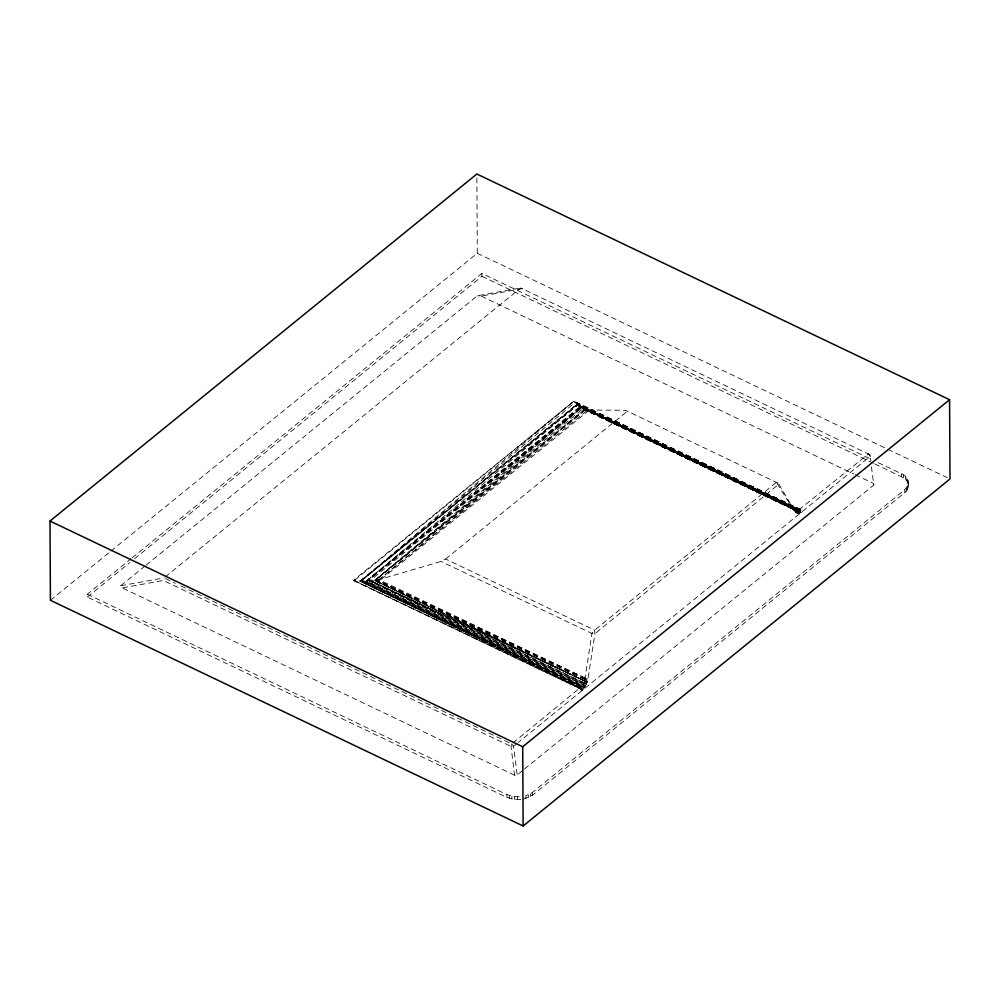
<?xml version="1.0" encoding="UTF-8"?>
<svg xmlns="http://www.w3.org/2000/svg" width="1000" height="1000" viewBox="0 0 1000 1000"><rect width="100%" height="100%" fill="white"/><g stroke="black" fill="none" stroke-linecap="round" stroke-linejoin="round"><path stroke-width="0.75" stroke-dasharray="5 3.75" d="M512.913 742.962L581.888 686.312L584.825 679.613L591.888 633.462L594.612 630.163L776.413 482.375L778.337 483.275L793.4 508.713L794.938 510.288L797.925 510.613L868.4 453.975L869.912 454.675L870.25 456.262L518.35 742.35M523.2 799.262L532.513 795.25L904.8 492.6C911.137 487.663 909.262 476.337 901.462 473.775L877.525 462.35M908.275 487.738L908.425 481.312M180.912 585.975L511.725 743.938L511.012 746.45L514.587 775.212L517.163 775L523.2 770.088M354.225 580.6L580.438 687.987L581.613 690.913L579.763 688.625L354.225 580.6L573.9 401.15L576.763 404.35L799.375 509.95L800.938 512.487L798.575 510.35L799.862 512.987L798.375 510.425L577.562 405.087L366.25 581.138L582.837 684.825L584.85 687.138L363.688 581.125L581.888 686.312L583.85 688.587L359.837 581.062L580.438 687.987L582.1 690.512L585.4 686.263L587.737 680.413L594.938 633.675L594.612 630.163L445.613 559.012L441.062 561.45L379.025 579.663L366.25 581.138L353.3 580.487L573.9 401.15L800.362 509.288L802.212 511.587L798.45 513.337L795 512.2L776.413 482.375M525.875 798.612L525.862 795.763L532.5 792.4L904.775 489.75L908.263 484.875M360.337 581.1L576.763 404.35L799.675 509.762L801.038 512.413L799.375 509.95L576.975 404.538L360.337 581.1L573.9 401.15L800.062 509.513L802.212 511.587L575.087 402.488L360.337 581.1L581.438 686.862L583.3 689.287L359.837 581.062M581.438 686.862L361.075 581.112L576.975 404.538L798.375 510.425L799.675 513.075L797.5 510.675L578.837 406.238L796.862 510.775L797.613 513.312L796.462 510.725L580.7 407.688L367.45 581.075L581.287 408.05L374.588 580.425L587.25 682.062L370.95 580.825L586.575 683.85L583.913 682.513L587.15 682.4L374.275 580.462L584.487 680.85L587.737 680.413L375.45 580.275L584.375 409.613L794.613 510.025L795.987 512.913L795.487 510.513L582.638 408.913L576.763 404.35M585.1 678.062L377.188 579.975L584.825 679.613L587.775 680.238L584.9 679.15L588.125 678.4L585.1 678.062L379.025 579.663L585.2 409.938L625.562 410.325L778.337 483.275L778.413 484.513L594.938 633.675L591.888 633.462L441.062 561.45M581.888 686.312L584.362 687.925L582.375 685.562L366.25 581.138L579.587 406.912L796.462 510.725L797.2 513.3L795.487 510.513M581.287 408.05L369.575 580.962L585.763 685.537L583.663 683.175L369.575 580.962L586.388 684.312L583.663 683.175M584.375 409.613L374.588 580.425L582.638 408.913L585.2 409.938L375.45 580.275L584.487 680.85M50.412 600.288L109.675 552.112M110.875 551.125L477.287 253.25L476.887 177.113M87.35 594.225L506.887 794.55L514.675 796.7L520.388 796.775L520.4 799.638L514.688 799.55L506.9 797.4L87.362 597.087L87.35 594.225L130.925 558.8M132.137 557.825L481.925 273.45L871.9 459.663M87.362 597.087L129.725 562.638M134.575 558.713L481.938 276.312L481.925 273.45M514.587 775.212L122.263 587.888L120.763 585.725L144.95 566.075M146.163 565.087L477.438 295.763L520.688 287.95L522.25 288.675L481.163 296.112L477.438 295.763M165.225 576.925L520.688 287.95L869.912 454.675L870.812 460.812M799.675 513.075L797.925 510.613L577.562 405.087L361.075 581.112L581.625 686.65L363.688 581.125M582.837 684.825L585.4 686.263L583.2 684.087L366.25 581.138L580.087 407.3L796.462 510.725L578.837 406.238M379.025 579.663L587.325 410.312M381.562 579.012L589 410.387M445.613 559.012L627.4 411.225L625.562 410.325M517.163 743.325L513.575 746.225L511.012 746.45L163.35 580.45L122.263 587.888M524.412 769.1L873.838 485.037L871.413 466.788M366.25 581.138L580.7 407.688M120.763 585.725L164.013 577.913M587.15 682.4L370.95 580.825M477.287 253.25L947.188 477.612M481.938 276.312L873.312 463.188M874.725 463.862L903.6 477.825L906.825 480.763L908.587 485.962M481.163 296.112L853.8 474.038M855.212 474.712L873.487 483.438L873.838 485.037M575.087 402.488L800.062 509.513M576.975 404.538L799 510.188L800.938 512.487M353.3 580.487L579.763 688.625M165.425 578.575L175.275 583.288M577.562 405.087L797.5 510.675L798.713 513.288L796.862 510.775M580.725 687.725L582.762 689.837L580.837 687.613L582.1 690.512M868.4 453.975L870.25 456.262M511.725 743.938L513.575 746.225L517.163 775M794.075 510.975L793.4 508.713L795 512.2L794.613 510.025M907.837 479.575L907.85 482.425M907.513 486.613L907.537 489.462M906.812 477.9L906.825 480.763M906.35 488.25L906.363 491.1M905.387 476.362L905.4 479.212M904.775 489.75L904.8 492.6M903.587 474.975L903.6 477.825M901.462 473.775L901.475 476.637M532.5 792.4L532.513 795.25M530.575 793.725L530.6 796.587M528.35 794.862L528.362 797.712M517.525 796.875L517.537 799.737M514.675 796.7L514.688 799.55M511.9 796.237L511.925 799.1M509.288 795.525L509.3 798.375M506.887 794.55L506.9 797.4"/><path stroke-width="1.5" d="M50 521.038L476.875 174.013L949.587 399.712L950 478.963L523.125 825.987L50.412 600.288L50 521.038L522.712 746.75L523.125 825.987M522.712 746.75L949.587 399.712"/></g></svg>
